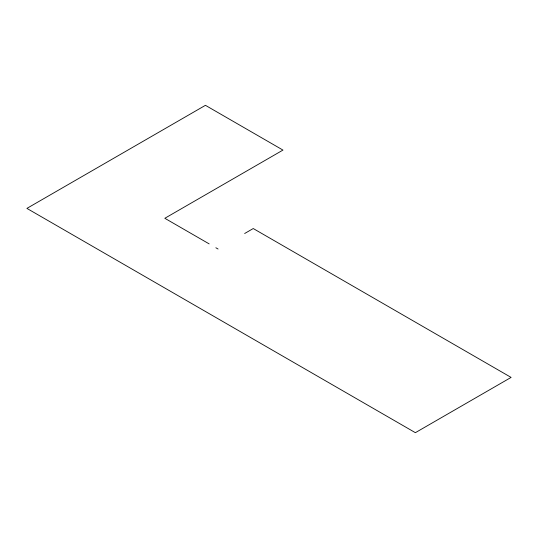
<?xml version="1.0" encoding="UTF-8"?>
<svg xmlns="http://www.w3.org/2000/svg" width="538" height="538" viewBox="0 0 538 538"><rect width="100%" height="100%" fill="white"/><g stroke="black" fill="none" stroke-linecap="round" stroke-linejoin="round"><path stroke-width="0.81" d="M244.655 233.505L253.25 228.542L511.1 377.407L415.37 432.68L26.9 208.394L205.429 105.32L282.961 150.082L164.823 218.287L209.168 243.889M215.866 247.756L218.072 249.027"/></g></svg>
